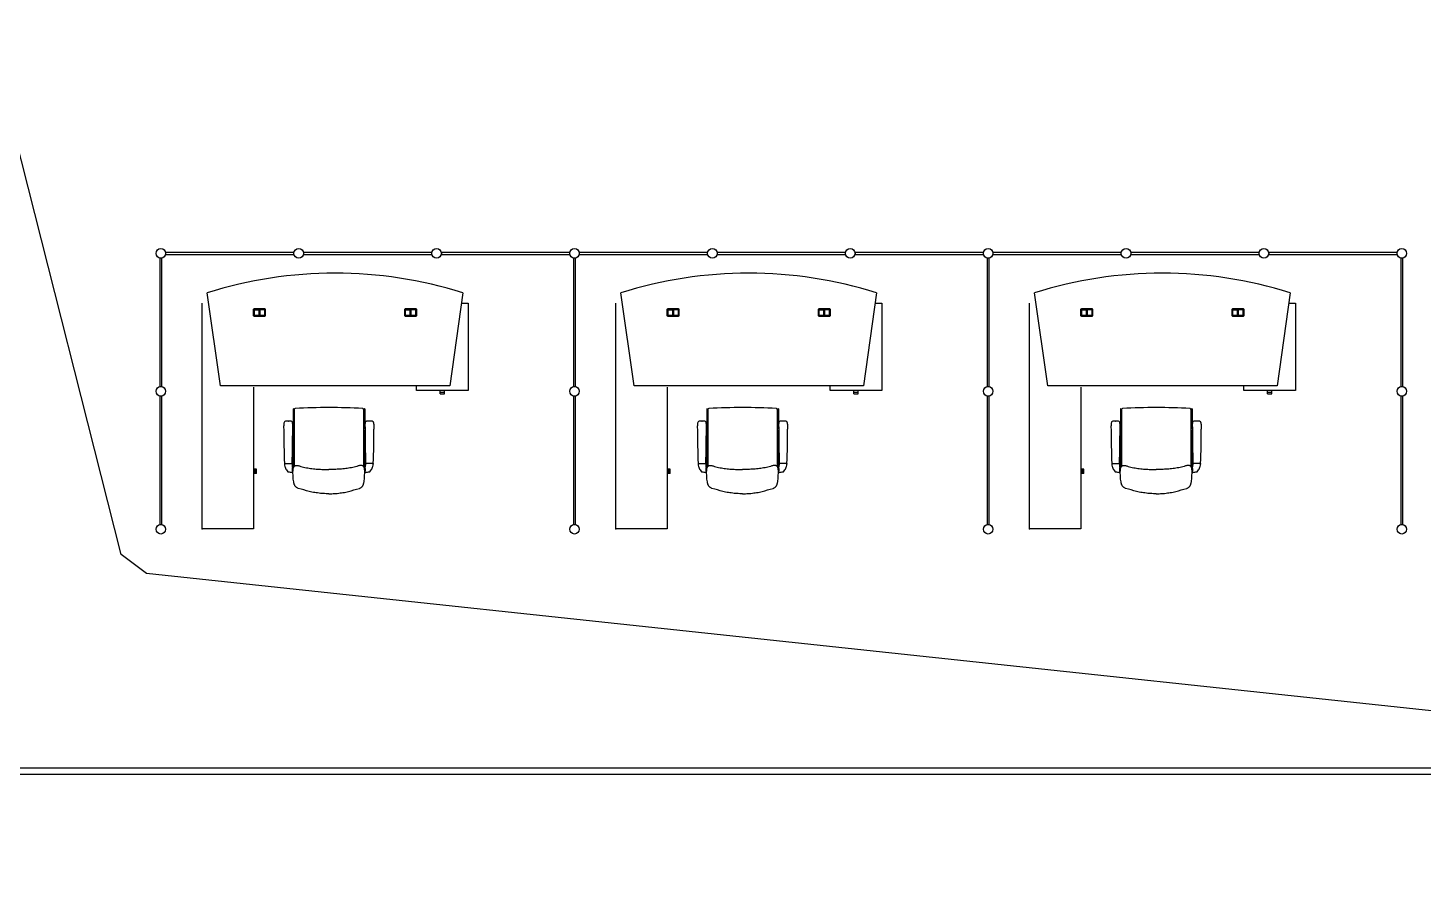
# Model space of a CAD drawing. Header units: millimetres. Extents: x 391350 to 515311, y -283575 to -199845.
# Drawn here: x 433080 to 444210, y -272314 to -265550 of the extents above; entities that cross this region are included whole.
import ezdxf

# ---------------------------------------------------------------- set-up
doc = ezdxf.new("R2010")
doc.units = ezdxf.units.MM
doc.layers.add('Evac_Path_Fail', color=1, linetype='Continuous')

msp = doc.modelspace()

# ---------------------------------------------------------------- linework, layer by layer
at = {"color": 0}
for p, q in [((435202, -267340), (434177, -267340)), ((436302, -267340), (435277, -267340)), ((437402, -267340), (436377, -267340)), ((438502, -267340), (437477, -267340)), ((439602, -267340), (438577, -267340)), ((440702, -267340), (439677, -267340)), ((441802, -267340), (440777, -267340)), ((442902, -267340), (441877, -267340)), ((444002, -267340), (442977, -267340)), ((434131, -267386), (434131, -268411)), ((434148, -268411), (434148, -267386)), ((434177, -267357), (435202, -267357)), ((435277, -267357), (436302, -267357)), ((436377, -267357), (437402, -267357)), ((437431, -267386), (437431, -268411)), ((437448, -268411), (437448, -267386)), ((437477, -267357), (438502, -267357)), ((438577, -267357), (439602, -267357)), ((439677, -267357), (440702, -267357)), ((440731, -267386), (440731, -268411)), ((440748, -268411), (440748, -267386)), ((440777, -267357), (441802, -267357)), ((441877, -267357), (442902, -267357)), ((442977, -267357), (444002, -267357)), ((444031, -267386), (444031, -268411)), ((444048, -268411), (444048, -267386)), ((434615, -268405), (434510, -267662)), ((436549, -267662), (436445, -268405)), ((437915, -268405), (437810, -267662)), ((439849, -267662), (439745, -268405)), ((441215, -268405), (441110, -267662)), ((443149, -267662), (443045, -268405)), ((434469, -269545), (434469, -267745)), ((436537, -267745), (436591, -267745)), ((436591, -267745), (436591, -268442)), ((437769, -269545), (437769, -267745)), ((439837, -267745), (439891, -267745)), ((439891, -267745), (439891, -268442)), ((441069, -269545), (441069, -267745)), ((443137, -267745), (443191, -267745)), ((443191, -267745), (443191, -268442)), ((434878, -267797), (434878, -267843)), ((434970, -267791), (434884, -267791)), ((434884, -267799), (434884, -267841)), ((434884, -267841), (434884, -267799)), ((434884, -267849), (434970, -267849)), ((434886, -267797), (434968, -267797)), ((434886, -267798), (434926, -267798)), ((434968, -267843), (434886, -267843)), ((434886, -267843), (434926, -267843)), ((434924, -267843), (434924, -267798)), ((434926, -267843), (434926, -267798)), ((434927, -267798), (434927, -267843)), ((434968, -267798), (434927, -267798)), ((434927, -267843), (434968, -267843)), ((434929, -267798), (434929, -267843)), ((434969, -267841), (434969, -267799)), ((434970, -267799), (434970, -267841)), ((434976, -267843), (434976, -267797)), ((436084, -267797), (436084, -267843)), ((436176, -267791), (436090, -267791)), ((436090, -267799), (436090, -267841)), ((436090, -267841), (436090, -267799)), ((436090, -267849), (436176, -267849)), ((436092, -267797), (436174, -267797)), ((436092, -267798), (436132, -267798)), ((436092, -267843), (436132, -267843)), ((436174, -267843), (436092, -267843)), ((436130, -267843), (436130, -267798)), ((436132, -267843), (436132, -267798)), ((436133, -267798), (436133, -267843)), ((436174, -267798), (436133, -267798)), ((436133, -267843), (436174, -267843)), ((436135, -267798), (436135, -267843)), ((436175, -267841), (436175, -267799)), ((436176, -267799), (436176, -267841)), ((436182, -267843), (436182, -267797)), ((438178, -267797), (438178, -267843)), ((438270, -267791), (438184, -267791)), ((438184, -267799), (438184, -267841)), ((438184, -267841), (438184, -267799)), ((438184, -267849), (438270, -267849)), ((438186, -267797), (438268, -267797)), ((438186, -267798), (438226, -267798)), ((438268, -267843), (438186, -267843)), ((438186, -267843), (438226, -267843)), ((438224, -267843), (438224, -267798)), ((438226, -267843), (438226, -267798)), ((438227, -267798), (438227, -267843)), ((438268, -267798), (438227, -267798)), ((438227, -267843), (438268, -267843)), ((438229, -267798), (438229, -267843)), ((438269, -267841), (438269, -267799)), ((438270, -267799), (438270, -267841)), ((438276, -267843), (438276, -267797)), ((439384, -267797), (439384, -267843)), ((439476, -267791), (439390, -267791)), ((439390, -267799), (439390, -267841)), ((439390, -267841), (439390, -267799)), ((439390, -267849), (439476, -267849)), ((439392, -267797), (439474, -267797)), ((439392, -267798), (439432, -267798)), ((439392, -267843), (439432, -267843)), ((439474, -267843), (439392, -267843)), ((439430, -267843), (439430, -267798)), ((439432, -267843), (439432, -267798)), ((439433, -267798), (439433, -267843)), ((439474, -267798), (439433, -267798)), ((439433, -267843), (439474, -267843)), ((439435, -267798), (439435, -267843)), ((439475, -267841), (439475, -267799)), ((439476, -267799), (439476, -267841)), ((439482, -267843), (439482, -267797)), ((441478, -267797), (441478, -267843)), ((441570, -267791), (441484, -267791)), ((441484, -267799), (441484, -267841)), ((441484, -267841), (441484, -267799)), ((441484, -267849), (441570, -267849)), ((441486, -267797), (441568, -267797)), ((441486, -267798), (441526, -267798)), ((441568, -267843), (441486, -267843)), ((441486, -267843), (441526, -267843)), ((441524, -267843), (441524, -267798)), ((441526, -267843), (441526, -267798)), ((441527, -267798), (441527, -267843)), ((441568, -267798), (441527, -267798)), ((441527, -267843), (441568, -267843)), ((441529, -267798), (441529, -267843)), ((441569, -267841), (441569, -267799)), ((441570, -267799), (441570, -267841)), ((441576, -267843), (441576, -267797)), ((442684, -267797), (442684, -267843)), ((442776, -267791), (442690, -267791)), ((442690, -267799), (442690, -267841)), ((442690, -267841), (442690, -267799)), ((442690, -267849), (442776, -267849)), ((442692, -267797), (442774, -267797)), ((442692, -267798), (442732, -267798)), ((442692, -267843), (442732, -267843)), ((442774, -267843), (442692, -267843)), ((442730, -267843), (442730, -267798)), ((442732, -267843), (442732, -267798)), ((442733, -267798), (442733, -267843)), ((442774, -267798), (442733, -267798)), ((442733, -267843), (442774, -267843)), ((442735, -267798), (442735, -267843)), ((442775, -267841), (442775, -267799)), ((442776, -267799), (442776, -267841)), ((442782, -267843), (442782, -267797)), ((436445, -268405), (434615, -268405)), ((434879, -268416), (434879, -269545)), ((436180, -268442), (436180, -268405)), ((436591, -268442), (436180, -268442)), ((436368, -268455), (436368, -268442)), ((436368, -268455), (436402, -268455)), ((436368, -268467), (436368, -268455)), ((436402, -268455), (436402, -268442)), ((436402, -268467), (436402, -268455)), ((439745, -268405), (437915, -268405)), ((438179, -268416), (438179, -269545)), ((439480, -268442), (439480, -268405)), ((439891, -268442), (439480, -268442)), ((439668, -268455), (439668, -268442)), ((439668, -268455), (439702, -268455)), ((439668, -268467), (439668, -268455)), ((439702, -268455), (439702, -268442)), ((439702, -268467), (439702, -268455)), ((443045, -268405), (441215, -268405)), ((441479, -268416), (441479, -269545)), ((442780, -268442), (442780, -268405)), ((443191, -268442), (442780, -268442)), ((442968, -268455), (442968, -268442)), ((442968, -268455), (443002, -268455)), ((442968, -268467), (442968, -268455)), ((443002, -268455), (443002, -268442)), ((443002, -268467), (443002, -268455)), ((434131, -268486), (434131, -269511)), ((434148, -269511), (434148, -268486)), ((436368, -268467), (436402, -268467)), ((437431, -268486), (437431, -269511)), ((437448, -269511), (437448, -268486)), ((439668, -268467), (439702, -268467)), ((440731, -268486), (440731, -269511)), ((440748, -269511), (440748, -268486)), ((442968, -268467), (443002, -268467)), ((444031, -268486), (444031, -269511)), ((444048, -269511), (444048, -268486)), ((435195, -268589), (435195, -268724)), ((435197, -268587), (435205, -268591)), ((435205, -268592), (435205, -269046)), ((435764, -268587), (435756, -268591)), ((435757, -268592), (435757, -269046)), ((435767, -268589), (435767, -268724)), ((438495, -268589), (438495, -268724)), ((438497, -268587), (438505, -268591)), ((438505, -268592), (438505, -269046)), ((439064, -268587), (439056, -268591)), ((439057, -268592), (439057, -269046)), ((439067, -268589), (439067, -268724)), ((441795, -268589), (441795, -268724)), ((441797, -268587), (441805, -268591)), ((441805, -268592), (441805, -269046)), ((442364, -268587), (442356, -268591)), ((442357, -268592), (442357, -269046)), ((442367, -268589), (442367, -268724)), ((435157, -268685, 0), (435156, -268685, 0)), ((435157, -268685, 0), (435158, -268685, 0)), ((435192, -268731), (435192, -268757)), ((435193, -268727), (435193, -268727)), ((435193, -268760), (435193, -268760)), ((435195, -268764), (435195, -269054)), ((435767, -268764), (435767, -269054)), ((435768, -268727), (435768, -268727)), ((435768, -268760), (435768, -268760)), ((435770, -268731), (435770, -268757)), ((435804, -268685, 0), (435803, -268685, 0)), ((435804, -268685, 0), (435805, -268685, 0)), ((438457, -268685, 0), (438456, -268685, 0)), ((438457, -268685, 0), (438458, -268685, 0)), ((438492, -268731), (438492, -268757)), ((438493, -268727), (438493, -268727)), ((438493, -268760), (438493, -268760)), ((438495, -268764), (438495, -269054)), ((439067, -268764), (439067, -269054)), ((439068, -268727), (439068, -268727)), ((439068, -268760), (439068, -268760)), ((439070, -268731), (439070, -268757)), ((439104, -268685, 0), (439103, -268685, 0)), ((439104, -268685, 0), (439105, -268685, 0)), ((441757, -268685, 0), (441756, -268685, 0)), ((441757, -268685, 0), (441758, -268685, 0)), ((441792, -268731), (441792, -268757)), ((441793, -268727), (441793, -268727)), ((441793, -268760), (441793, -268760)), ((441795, -268764), (441795, -269054)), ((442367, -268764), (442367, -269054)), ((442368, -268727), (442368, -268727)), ((442368, -268760), (442368, -268760)), ((442370, -268731), (442370, -268757)), ((442404, -268685, 0), (442403, -268685, 0)), ((442404, -268685, 0), (442405, -268685, 0)), ((434892, -269069), (434879, -269069)), ((434892, -269103), (434879, -269103)), ((434892, -269103), (434892, -269069)), ((434904, -269069), (434892, -269069)), ((434904, -269103), (434892, -269103)), ((434904, -269103), (434904, -269069)), ((435126, -269025, 0), (435187, -269025, 0)), ((435127, -269025, 0), (435127, -269028, 0)), ((435187, -269025, 0), (435187, -269038, 0)), ((435191, -269093, 0), (435191, -269055, 0)), ((435191, -269060, 0), (435194, -269065, 0)), ((435191, -269065, 0), (435191, -269085, 0)), ((435191, -269069, 0), (435191, -269067, 0)), ((435191, -269081, 0), (435191, -269069, 0)), ((435191, -269081, 0), (435191, -269082, 0)), ((435191, -269090, 0), (435194, -269085, 0)), ((435194, -269065, 0), (435194, -269068, 0)), ((435194, -269068, 0), (435194, -269082, 0)), ((435194, -269082, 0), (435194, -269085, 0)), ((435770, -269060, 0), (435767, -269065, 0)), ((435767, -269065, 0), (435767, -269068, 0)), ((435767, -269068, 0), (435767, -269082, 0)), ((435767, -269082, 0), (435767, -269085, 0)), ((435770, -269090, 0), (435767, -269085, 0)), ((435770, -269093, 0), (435770, -269055, 0)), ((435770, -269065, 0), (435770, -269085, 0)), ((435770, -269069, 0), (435770, -269067, 0)), ((435770, -269081, 0), (435770, -269069, 0)), ((435770, -269081, 0), (435770, -269082, 0)), ((435835, -269025, 0), (435774, -269025, 0)), ((435774, -269025, 0), (435774, -269038, 0)), ((435834, -269025, 0), (435834, -269028, 0)), ((438192, -269069), (438179, -269069)), ((438192, -269103), (438179, -269103)), ((438192, -269103), (438192, -269069)), ((438204, -269069), (438192, -269069)), ((438204, -269103), (438192, -269103)), ((438204, -269103), (438204, -269069)), ((438426, -269025, 0), (438487, -269025, 0)), ((438427, -269025, 0), (438427, -269028, 0)), ((438487, -269025, 0), (438487, -269038, 0)), ((438491, -269093, 0), (438491, -269055, 0)), ((438491, -269060, 0), (438494, -269065, 0)), ((438491, -269065, 0), (438491, -269085, 0)), ((438491, -269069, 0), (438491, -269067, 0)), ((438491, -269081, 0), (438491, -269069, 0)), ((438491, -269081, 0), (438491, -269082, 0)), ((438491, -269090, 0), (438494, -269085, 0)), ((438494, -269065, 0), (438494, -269068, 0)), ((438494, -269068, 0), (438494, -269082, 0)), ((438494, -269082, 0), (438494, -269085, 0)), ((439070, -269060, 0), (439067, -269065, 0)), ((439067, -269065, 0), (439067, -269068, 0)), ((439067, -269068, 0), (439067, -269082, 0)), ((439067, -269082, 0), (439067, -269085, 0)), ((439070, -269090, 0), (439067, -269085, 0)), ((439070, -269093, 0), (439070, -269055, 0)), ((439070, -269065, 0), (439070, -269085, 0)), ((439070, -269069, 0), (439070, -269067, 0)), ((439070, -269081, 0), (439070, -269069, 0)), ((439070, -269081, 0), (439070, -269082, 0)), ((439135, -269025, 0), (439074, -269025, 0)), ((439074, -269025, 0), (439074, -269038, 0)), ((439134, -269025, 0), (439134, -269028, 0)), ((441492, -269069), (441479, -269069)), ((441492, -269103), (441479, -269103)), ((441492, -269103), (441492, -269069)), ((441504, -269069), (441492, -269069)), ((441504, -269103), (441492, -269103)), ((441504, -269103), (441504, -269069)), ((441726, -269025, 0), (441787, -269025, 0)), ((441727, -269025, 0), (441727, -269028, 0)), ((441787, -269025, 0), (441787, -269038, 0)), ((441791, -269093, 0), (441791, -269055, 0)), ((441791, -269060, 0), (441794, -269065, 0)), ((441791, -269065, 0), (441791, -269085, 0)), ((441791, -269069, 0), (441791, -269067, 0)), ((441791, -269081, 0), (441791, -269069, 0)), ((441791, -269081, 0), (441791, -269082, 0)), ((441791, -269090, 0), (441794, -269085, 0)), ((441794, -269065, 0), (441794, -269068, 0)), ((441794, -269068, 0), (441794, -269082, 0)), ((441794, -269082, 0), (441794, -269085, 0)), ((442370, -269060, 0), (442367, -269065, 0)), ((442367, -269065, 0), (442367, -269068, 0)), ((442367, -269068, 0), (442367, -269082, 0)), ((442367, -269082, 0), (442367, -269085, 0)), ((442370, -269090, 0), (442367, -269085, 0)), ((442370, -269093, 0), (442370, -269055, 0)), ((442370, -269065, 0), (442370, -269085, 0)), ((442370, -269069, 0), (442370, -269067, 0)), ((442370, -269081, 0), (442370, -269069, 0)), ((442370, -269081, 0), (442370, -269082, 0)), ((442435, -269025, 0), (442374, -269025, 0)), ((442374, -269025, 0), (442374, -269038, 0)), ((442434, -269025, 0), (442434, -269028, 0)), ((435480, -269265), (435481, -269265)), ((435481, -269265), (435480, -269265)), ((438780, -269265), (438781, -269265)), ((438781, -269265), (438780, -269265)), ((442080, -269265), (442081, -269265)), ((442081, -269265), (442080, -269265)), ((434879, -269545), (434469, -269545)), ((438179, -269545), (437769, -269545)), ((441479, -269545), (441069, -269545)), ((432645, -271451), (445120, -271451)), ((432645, -271501), (445120, -271501))]:
    msp.add_line(p, q, dxfattribs=at)
at = {"color": 0, "extrusion": (0, 0, -1), "flags": 128}
for points in [[(-435481, -269265), (-435469, -269265), (-435458, -269265), (-435447, -269264), (-435435, -269264), (-435424, -269263), (-435413, -269262), (-435402, -269261), (-435390, -269259), (-435379, -269258), (-435368, -269256), (-435357, -269254), (-435346, -269252), (-435335, -269249), (-435324, -269247), (-435313, -269244), (-435302, -269241), (-435281, -269235), (-435259, -269228), (-435237, -269222), (-435234, -269221), (-435232, -269220), (-435229, -269219), (-435227, -269218), (-435224, -269216), (-435222, -269215), (-435220, -269213), (-435218, -269211), (-435216, -269209), (-435214, -269207), (-435212, -269205), (-435210, -269202), (-435209, -269200), (-435208, -269197), (-435206, -269195), (-435205, -269192), (-435204, -269190), (-435203, -269187), (-435203, -269184), (-435202, -269181), (-435201, -269176), (-435200, -269170), (-435198, -269159), (-435197, -269148), (-435196, -269137), (-435195, -269125), (-435195, -269114), (-435194, -269103), (-435194, -269092), (-435194, -269086), (-435194, -269080), (-435195, -269074), (-435195, -269069), (-435196, -269066), (-435196, -269063), (-435197, -269060), (-435198, -269058), (-435199, -269055), (-435200, -269052), (-435201, -269050), (-435203, -269048), (-435205, -269046), (-435206, -269045), (-435207, -269044), (-435209, -269043), (-435210, -269043), (-435212, -269042), (-435215, -269041), (-435218, -269040), (-435221, -269040), (-435224, -269040), (-435227, -269040), (-435230, -269040), (-435232, -269040), (-435235, -269041), (-435241, -269042), (-435246, -269043), (-435257, -269047), (-435268, -269050), (-435279, -269052), (-435290, -269055), (-435301, -269057), (-435312, -269059), (-435323, -269061), (-435334, -269063), (-435345, -269064), (-435357, -269065), (-435368, -269067), (-435379, -269068), (-435390, -269069), (-435402, -269069), (-435413, -269070), (-435424, -269071), (-435435, -269071), (-435458, -269071), (-435481, -269072)], [(-438781, -269265), (-438769, -269265), (-438758, -269265), (-438747, -269264), (-438735, -269264), (-438724, -269263), (-438713, -269262), (-438702, -269261), (-438690, -269259), (-438679, -269258), (-438668, -269256), (-438657, -269254), (-438646, -269252), (-438635, -269249), (-438624, -269247), (-438613, -269244), (-438602, -269241), (-438581, -269235), (-438559, -269228), (-438537, -269222), (-438534, -269221), (-438532, -269220), (-438529, -269219), (-438527, -269218), (-438524, -269216), (-438522, -269215), (-438520, -269213), (-438518, -269211), (-438516, -269209), (-438514, -269207), (-438512, -269205), (-438510, -269202), (-438509, -269200), (-438508, -269197), (-438506, -269195), (-438505, -269192), (-438504, -269190), (-438503, -269187), (-438503, -269184), (-438502, -269181), (-438501, -269176), (-438500, -269170), (-438498, -269159), (-438497, -269148), (-438496, -269137), (-438495, -269125), (-438495, -269114), (-438494, -269103), (-438494, -269092), (-438494, -269086), (-438494, -269080), (-438495, -269074), (-438495, -269069), (-438496, -269066), (-438496, -269063), (-438497, -269060), (-438498, -269058), (-438499, -269055), (-438500, -269052), (-438501, -269050), (-438503, -269048), (-438505, -269046), (-438506, -269045), (-438507, -269044), (-438509, -269043), (-438510, -269043), (-438512, -269042), (-438515, -269041), (-438518, -269040), (-438521, -269040), (-438524, -269040), (-438527, -269040), (-438530, -269040), (-438532, -269040), (-438535, -269041), (-438541, -269042), (-438546, -269043), (-438557, -269047), (-438568, -269050), (-438579, -269052), (-438590, -269055), (-438601, -269057), (-438612, -269059), (-438623, -269061), (-438634, -269063), (-438645, -269064), (-438657, -269065), (-438668, -269067), (-438679, -269068), (-438690, -269069), (-438702, -269069), (-438713, -269070), (-438724, -269071), (-438735, -269071), (-438758, -269071), (-438781, -269072)], [(-442081, -269265), (-442069, -269265), (-442058, -269265), (-442047, -269264), (-442035, -269264), (-442024, -269263), (-442013, -269262), (-442002, -269261), (-441990, -269259), (-441979, -269258), (-441968, -269256), (-441957, -269254), (-441946, -269252), (-441935, -269249), (-441924, -269247), (-441913, -269244), (-441902, -269241), (-441881, -269235), (-441859, -269228), (-441837, -269222), (-441834, -269221), (-441832, -269220), (-441829, -269219), (-441827, -269218), (-441824, -269216), (-441822, -269215), (-441820, -269213), (-441818, -269211), (-441816, -269209), (-441814, -269207), (-441812, -269205), (-441810, -269202), (-441809, -269200), (-441808, -269197), (-441806, -269195), (-441805, -269192), (-441804, -269190), (-441803, -269187), (-441803, -269184), (-441802, -269181), (-441801, -269176), (-441800, -269170), (-441798, -269159), (-441797, -269148), (-441796, -269137), (-441795, -269125), (-441795, -269114), (-441794, -269103), (-441794, -269092), (-441794, -269086), (-441794, -269080), (-441795, -269074), (-441795, -269069), (-441796, -269066), (-441796, -269063), (-441797, -269060), (-441798, -269058), (-441799, -269055), (-441800, -269052), (-441801, -269050), (-441803, -269048), (-441805, -269046), (-441806, -269045), (-441807, -269044), (-441809, -269043), (-441810, -269043), (-441812, -269042), (-441815, -269041), (-441818, -269040), (-441821, -269040), (-441824, -269040), (-441827, -269040), (-441830, -269040), (-441832, -269040), (-441835, -269041), (-441841, -269042), (-441846, -269043), (-441857, -269047), (-441868, -269050), (-441879, -269052), (-441890, -269055), (-441901, -269057), (-441912, -269059), (-441923, -269061), (-441934, -269063), (-441945, -269064), (-441957, -269065), (-441968, -269067), (-441979, -269068), (-441990, -269069), (-442002, -269069), (-442013, -269070), (-442024, -269071), (-442035, -269071), (-442058, -269071), (-442081, -269072)]]:
    msp.add_lwpolyline(points, dxfattribs=at)
at = {"color": 0, "flags": 128}
for points in [[(435481, -269265), (435492, -269265), (435503, -269265), (435514, -269264), (435526, -269264), (435537, -269263), (435548, -269262), (435559, -269261), (435571, -269259), (435582, -269258), (435593, -269256), (435604, -269254), (435615, -269252), (435626, -269249), (435637, -269247), (435648, -269244), (435659, -269241), (435680, -269235), (435702, -269228), (435724, -269222), (435727, -269221), (435729, -269220), (435732, -269219), (435734, -269218), (435737, -269216), (435739, -269215), (435741, -269213), (435743, -269211), (435745, -269209), (435747, -269207), (435749, -269205), (435751, -269202), (435752, -269200), (435753, -269197), (435755, -269195), (435756, -269192), (435757, -269190), (435758, -269187), (435758, -269184), (435759, -269181), (435760, -269176), (435761, -269170), (435763, -269159), (435764, -269148), (435765, -269137), (435766, -269125), (435766, -269114), (435767, -269103), (435767, -269092), (435767, -269086), (435767, -269080), (435766, -269074), (435766, -269069), (435766, -269066), (435765, -269063), (435764, -269060), (435763, -269058), (435762, -269055), (435761, -269052), (435760, -269050), (435758, -269048), (435756, -269046), (435755, -269045), (435754, -269044), (435752, -269043), (435751, -269043), (435749, -269042), (435746, -269041), (435743, -269040), (435740, -269040), (435737, -269040), (435734, -269040), (435731, -269040), (435729, -269040), (435726, -269041), (435720, -269042), (435715, -269043), (435704, -269047), (435693, -269050), (435682, -269052), (435671, -269055), (435660, -269057), (435649, -269059), (435638, -269061), (435627, -269063), (435616, -269064), (435604, -269065), (435593, -269067), (435582, -269068), (435571, -269069), (435559, -269069), (435548, -269070), (435537, -269071), (435526, -269071), (435503, -269071), (435481, -269072)], [(438781, -269265), (438792, -269265), (438803, -269265), (438814, -269264), (438826, -269264), (438837, -269263), (438848, -269262), (438859, -269261), (438871, -269259), (438882, -269258), (438893, -269256), (438904, -269254), (438915, -269252), (438926, -269249), (438937, -269247), (438948, -269244), (438959, -269241), (438980, -269235), (439002, -269228), (439024, -269222), (439027, -269221), (439029, -269220), (439032, -269219), (439034, -269218), (439037, -269216), (439039, -269215), (439041, -269213), (439043, -269211), (439045, -269209), (439047, -269207), (439049, -269205), (439051, -269202), (439052, -269200), (439053, -269197), (439055, -269195), (439056, -269192), (439057, -269190), (439058, -269187), (439058, -269184), (439059, -269181), (439060, -269176), (439061, -269170), (439063, -269159), (439064, -269148), (439065, -269137), (439066, -269125), (439066, -269114), (439067, -269103), (439067, -269092), (439067, -269086), (439067, -269080), (439066, -269074), (439066, -269069), (439066, -269066), (439065, -269063), (439064, -269060), (439063, -269058), (439062, -269055), (439061, -269052), (439060, -269050), (439058, -269048), (439056, -269046), (439055, -269045), (439054, -269044), (439052, -269043), (439051, -269043), (439049, -269042), (439046, -269041), (439043, -269040), (439040, -269040), (439037, -269040), (439034, -269040), (439031, -269040), (439029, -269040), (439026, -269041), (439020, -269042), (439015, -269043), (439004, -269047), (438993, -269050), (438982, -269052), (438971, -269055), (438960, -269057), (438949, -269059), (438938, -269061), (438927, -269063), (438916, -269064), (438904, -269065), (438893, -269067), (438882, -269068), (438871, -269069), (438859, -269069), (438848, -269070), (438837, -269071), (438826, -269071), (438803, -269071), (438781, -269072)], [(442081, -269265), (442092, -269265), (442103, -269265), (442114, -269264), (442126, -269264), (442137, -269263), (442148, -269262), (442159, -269261), (442171, -269259), (442182, -269258), (442193, -269256), (442204, -269254), (442215, -269252), (442226, -269249), (442237, -269247), (442248, -269244), (442259, -269241), (442280, -269235), (442302, -269228), (442324, -269222), (442327, -269221), (442329, -269220), (442332, -269219), (442334, -269218), (442337, -269216), (442339, -269215), (442341, -269213), (442343, -269211), (442345, -269209), (442347, -269207), (442349, -269205), (442351, -269202), (442352, -269200), (442353, -269197), (442355, -269195), (442356, -269192), (442357, -269190), (442358, -269187), (442358, -269184), (442359, -269181), (442360, -269176), (442361, -269170), (442363, -269159), (442364, -269148), (442365, -269137), (442366, -269125), (442366, -269114), (442367, -269103), (442367, -269092), (442367, -269086), (442367, -269080), (442366, -269074), (442366, -269069), (442366, -269066), (442365, -269063), (442364, -269060), (442363, -269058), (442362, -269055), (442361, -269052), (442360, -269050), (442358, -269048), (442356, -269046), (442355, -269045), (442354, -269044), (442352, -269043), (442351, -269043), (442349, -269042), (442346, -269041), (442343, -269040), (442340, -269040), (442337, -269040), (442334, -269040), (442331, -269040), (442329, -269040), (442326, -269041), (442320, -269042), (442315, -269043), (442304, -269047), (442293, -269050), (442282, -269052), (442271, -269055), (442260, -269057), (442249, -269059), (442238, -269061), (442227, -269063), (442216, -269064), (442204, -269065), (442193, -269067), (442182, -269068), (442171, -269069), (442159, -269069), (442148, -269070), (442137, -269071), (442126, -269071), (442103, -269071), (442081, -269072)]]:
    msp.add_lwpolyline(points, dxfattribs=at)
at = {"color": 0}
for centre in [(434140, -267348), (435240, -267348), (436340, -267348), (437440, -267348), (438540, -267348), (439640, -267348), (440740, -267348), (441840, -267348), (442940, -267348), (444040, -267348), (434140, -268448), (437440, -268448), (440740, -268448), (444040, -268448), (434140, -269548), (437440, -269548), (440740, -269548), (444040, -269548)]:
    msp.add_circle(centre, 38, dxfattribs=at)
for centre, radius, start, end in [((435530, -270896), 3390, 72.5003, 107.4997), ((438830, -270896), 3390, 72.5003, 107.4997), ((442130, -270896), 3390, 72.5003, 107.4997), ((434884, -267797), 6, 90, 180), ((434884, -267843), 6, 180, 270), ((434886, -267799), 2, 90, 180), ((434886, -267799), 1.5, 90, 180), ((434886, -267841), 2, 180, 270), ((434886, -267841), 1.5, 180, 270), ((434968, -267799), 2, 0, 90), ((434968, -267799), 1.5, 0, 90), ((434968, -267841), 2, 270, 0), ((434968, -267841), 1.5, 270, 0), ((434970, -267797), 6, 0, 90), ((434970, -267843), 6, 270, 0), ((436090, -267797), 6, 90, 180), ((436090, -267843), 6, 180, 270), ((436092, -267799), 2, 90, 180), ((436092, -267799), 1.5, 90, 180), ((436092, -267841), 2, 180, 270), ((436092, -267841), 1.5, 180, 270), ((436174, -267799), 2, 0, 90), ((436174, -267799), 1.5, 0, 90), ((436174, -267841), 1.5, 270, 0), ((436174, -267841), 2, 270, 0), ((436176, -267797), 6, 0, 90), ((436176, -267843), 6, 270, 0), ((438184, -267797), 6, 90, 180), ((438184, -267843), 6, 180, 270), ((438186, -267799), 2, 90, 180), ((438186, -267799), 1.5, 90, 180), ((438186, -267841), 2, 180, 270), ((438186, -267841), 1.5, 180, 270), ((438268, -267799), 2, 0, 90), ((438268, -267799), 1.5, 0, 90), ((438268, -267841), 2, 270, 0), ((438268, -267841), 1.5, 270, 0), ((438270, -267797), 6, 0, 90), ((438270, -267843), 6, 270, 0), ((439390, -267797), 6, 90, 180), ((439390, -267843), 6, 180, 270), ((439392, -267799), 2, 90, 180), ((439392, -267799), 1.5, 90, 180), ((439392, -267841), 2, 180, 270), ((439392, -267841), 1.5, 180, 270), ((439474, -267799), 2, 0, 90), ((439474, -267799), 1.5, 0, 90), ((439474, -267841), 1.5, 270, 0), ((439474, -267841), 2, 270, 0), ((439476, -267797), 6, 0, 90), ((439476, -267843), 6, 270, 0), ((441484, -267797), 6, 90, 180), ((441484, -267843), 6, 180, 270), ((441486, -267799), 2, 90, 180), ((441486, -267799), 1.5, 90, 180), ((441486, -267841), 2, 180, 270), ((441486, -267841), 1.5, 180, 270), ((441568, -267799), 2, 0, 90), ((441568, -267799), 1.5, 0, 90), ((441568, -267841), 2, 270, 0), ((441568, -267841), 1.5, 270, 0), ((441570, -267797), 6, 0, 90), ((441570, -267843), 6, 270, 0), ((442690, -267797), 6, 90, 180), ((442690, -267843), 6, 180, 270), ((442692, -267799), 2, 90, 180), ((442692, -267799), 1.5, 90, 180), ((442692, -267841), 2, 180, 270), ((442692, -267841), 1.5, 180, 270), ((442774, -267799), 2, 0, 90), ((442774, -267799), 1.5, 0, 90), ((442774, -267841), 1.5, 270, 0), ((442774, -267841), 2, 270, 0), ((442776, -267797), 6, 0, 90), ((442776, -267843), 6, 270, 0), ((435197, -268589), 2, 64.1492, 180), ((435212, -268592), 7, 93.0846, 180), ((435481, -273584), 5006, 90, 93.0846), ((435481, -273584), 5006, 86.9154, 90), ((435750, -268592), 7, 0, 86.9154), ((435765, -268589), 2, 0, 115.8508), ((438497, -268589), 2, 64.1492, 180), ((438512, -268592), 7, 93.0846, 180), ((438781, -273584), 5006, 90, 93.0846), ((438781, -273584), 5006, 86.9154, 90), ((439050, -268592), 7, 0, 86.9154), ((439065, -268589), 2, 0, 115.8508), ((441797, -268589), 2, 64.1492, 180), ((441812, -268592), 7, 93.0846, 180), ((442081, -273584), 5006, 90, 93.0846), ((442081, -273584), 5006, 86.9154, 90), ((442350, -268592), 7, 0, 86.9154), ((442365, -268589), 2, 0, 115.8508), ((435158, -268709, 0), 37.4, 159.7407, 179.7876), ((436382, -268735, 0), 1262, 178.8285, 180.7164), ((442021, -268763, 0), 6900, 179.8927, 182.1625), ((435136, -268701, 0), 13.7, 121.5291, 160.5701), ((435141, -268708, 0), 22.5, 97.9869, 121.2718), ((435148, -268745, 0), 59.9, 92.607, 100.5296), ((435158, -268922, 0), 237, 90.5676, 92.9749), ((435155, -268922, 0), 237, 87.0251, 89.4324), ((435165, -268745, 0), 59.9, 79.4704, 87.393), ((435173, -268708, 0), 22.5, 58.7282, 82.0131), ((435177, -268701, 0), 13.7, 19.4299, 58.4709), ((428292, -268763, 0), 6900, 357.8375, 0.1073), ((435155, -268709, 0), 37.4, 0.2124, 20.2593), ((433931, -268735, 0), 1262, 359.2836, 1.1715), ((435197, -268731), 5, 135, 180), ((435197, -268757), 5, 180, 225), ((435190, -268724), 5, 315, 0), ((435190, -268764), 5, 0, 45), ((435772, -268724), 5, 180, 225), ((435772, -268764), 5, 135, 180), ((435765, -268731), 5, 0, 45), ((435765, -268757), 5, 315, 0), ((435806, -268709, 0), 37.4, 159.7407, 179.7876), ((437030, -268735, 0), 1262, 178.8285, 180.7164), ((442669, -268763, 0), 6900, 179.8927, 182.1625), ((435784, -268701, 0), 13.7, 121.5291, 160.5701), ((435788, -268708, 0), 22.5, 97.9869, 121.2718), ((435796, -268745, 0), 59.9, 92.607, 100.5296), ((435806, -268922, 0), 237, 90.5676, 92.9749), ((435803, -268922, 0), 237, 87.0251, 89.4324), ((435813, -268745, 0), 59.9, 79.4704, 87.393), ((435820, -268708, 0), 22.5, 58.7282, 82.0131), ((435825, -268701, 0), 13.7, 19.4299, 58.4709), ((428940, -268763, 0), 6900, 357.8375, 0.1073), ((435803, -268709, 0), 37.4, 0.2124, 20.2593), ((434579, -268735, 0), 1262, 359.2836, 1.1715), ((438458, -268709, 0), 37.4, 159.7407, 179.7876), ((439682, -268735, 0), 1262, 178.8285, 180.7164), ((445321, -268763, 0), 6900, 179.8927, 182.1625), ((438436, -268701, 0), 13.7, 121.5291, 160.5701), ((438441, -268708, 0), 22.5, 97.9869, 121.2718), ((438448, -268745, 0), 59.9, 92.607, 100.5296), ((438458, -268922, 0), 237, 90.5676, 92.9749), ((438455, -268922, 0), 237, 87.0251, 89.4324), ((438465, -268745, 0), 59.9, 79.4704, 87.393), ((438473, -268708, 0), 22.5, 58.7282, 82.0131), ((438477, -268701, 0), 13.7, 19.4299, 58.4709), ((431592, -268763, 0), 6900, 357.8375, 0.1073), ((438455, -268709, 0), 37.4, 0.2124, 20.2593), ((437231, -268735, 0), 1262, 359.2836, 1.1715), ((438497, -268731), 5, 135, 180), ((438497, -268757), 5, 180, 225), ((438490, -268724), 5, 315, 0), ((438490, -268764), 5, 0, 45), ((439072, -268724), 5, 180, 225), ((439072, -268764), 5, 135, 180), ((439065, -268731), 5, 0, 45), ((439065, -268757), 5, 315, 0), ((439106, -268709, 0), 37.4, 159.7407, 179.7876), ((440330, -268735, 0), 1262, 178.8285, 180.7164), ((445969, -268763, 0), 6900, 179.8927, 182.1625), ((439084, -268701, 0), 13.7, 121.5291, 160.5701), ((439088, -268708, 0), 22.5, 97.9869, 121.2718), ((439096, -268745, 0), 59.9, 92.607, 100.5296), ((439106, -268922, 0), 237, 90.5676, 92.9749), ((439103, -268922, 0), 237, 87.0251, 89.4324), ((439113, -268745, 0), 59.9, 79.4704, 87.393), ((439120, -268708, 0), 22.5, 58.7282, 82.0131), ((439125, -268701, 0), 13.7, 19.4299, 58.4709), ((432240, -268763, 0), 6900, 357.8375, 0.1073), ((439103, -268709, 0), 37.4, 0.2124, 20.2593), ((437879, -268735, 0), 1262, 359.2836, 1.1715), ((441758, -268709, 0), 37.4, 159.7407, 179.7876), ((442982, -268735, 0), 1262, 178.8285, 180.7164), ((448621, -268763, 0), 6900, 179.8927, 182.1625), ((441736, -268701, 0), 13.7, 121.5291, 160.5701), ((441741, -268708, 0), 22.5, 97.9869, 121.2718), ((441748, -268745, 0), 59.9, 92.607, 100.5296), ((441758, -268922, 0), 237, 90.5676, 92.9749), ((441755, -268922, 0), 237, 87.0251, 89.4324), ((441765, -268745, 0), 59.9, 79.4704, 87.393), ((441773, -268708, 0), 22.5, 58.7282, 82.0131), ((441777, -268701, 0), 13.7, 19.4299, 58.4709), ((434892, -268763, 0), 6900, 357.8375, 0.1073), ((441755, -268709, 0), 37.4, 0.2124, 20.2593), ((440531, -268735, 0), 1262, 359.2836, 1.1715), ((441797, -268731), 5, 135, 180), ((441797, -268757), 5, 180, 225), ((441790, -268724), 5, 315, 0), ((441790, -268764), 5, 0, 45), ((442372, -268724), 5, 180, 225), ((442372, -268764), 5, 135, 180), ((442365, -268731), 5, 0, 45), ((442365, -268757), 5, 315, 0), ((442406, -268709, 0), 37.4, 159.7407, 179.7876), ((443630, -268735, 0), 1262, 178.8285, 180.7164), ((449269, -268763, 0), 6900, 179.8927, 182.1625), ((442384, -268701, 0), 13.7, 121.5291, 160.5701), ((442388, -268708, 0), 22.5, 97.9869, 121.2718), ((442396, -268745, 0), 59.9, 92.607, 100.5296), ((442406, -268922, 0), 237, 90.5676, 92.9749), ((442403, -268922, 0), 237, 87.0251, 89.4324), ((442413, -268745, 0), 59.9, 79.4704, 87.393), ((442420, -268708, 0), 22.5, 58.7282, 82.0131), ((442425, -268701, 0), 13.7, 19.4299, 58.4709), ((435540, -268763, 0), 6900, 357.8375, 0.1073), ((442403, -268709, 0), 37.4, 0.2124, 20.2593), ((441179, -268735, 0), 1262, 359.2836, 1.1715), ((435126, -269024, 0), 0.8, 182.1625, 270), ((435197, -269028, 0), 70, 180, 196.1237), ((435225, -269019, 0), 100, 196.1237, 213.806), ((435267, -268991, 0), 150, 213.806, 221.1159), ((435209, -268795, 0), 300, 259.5623, 266.2553), ((435209, -268795, 0), 300, 259.529, 259.5623), ((435154, -269090, 0), 0.5, 221.1159, 259.5623), ((435267, -268991, 0), 150, 221.1159, 221.1825), ((435187, -269024, 0), 0.8, 270, 357.8375), ((435222, -269038, 0), 35, 180, 207.6604), ((435189, -269093, 0), 1.5, 266.2553, 0), ((435211, -269054), 16, 180, 207.9094), ((435751, -269054), 16, 332.0906, 0), ((435739, -269038, 0), 35, 332.3396, 0), ((435772, -269093, 0), 1.5, 180, 273.7447), ((435752, -268795, 0), 300, 273.7447, 280.4377), ((435774, -269024, 0), 0.8, 182.1625, 270), ((435694, -268991, 0), 150, 318.8841, 326.194), ((435694, -268991, 0), 150, 318.8175, 318.8841), ((435807, -269090, 0), 0.5, 280.4377, 318.8841), ((435752, -268795, 0), 300, 280.4377, 280.471), ((435736, -269019, 0), 100, 326.194, 343.8763), ((435764, -269028, 0), 70, 343.8763, 0), ((435835, -269024, 0), 0.8, 270, 357.8375), ((438426, -269024, 0), 0.8, 182.1625, 270), ((438497, -269028, 0), 70, 180, 196.1237), ((438525, -269019, 0), 100, 196.1237, 213.806), ((438567, -268991, 0), 150, 213.806, 221.1159), ((438509, -268795, 0), 300, 259.5623, 266.2553), ((438509, -268795, 0), 300, 259.529, 259.5623), ((438454, -269090, 0), 0.5, 221.1159, 259.5623), ((438567, -268991, 0), 150, 221.1159, 221.1825), ((438487, -269024, 0), 0.8, 270, 357.8375), ((438522, -269038, 0), 35, 180, 207.6604), ((438489, -269093, 0), 1.5, 266.2553, 0), ((438511, -269054), 16, 180, 207.9094), ((439051, -269054), 16, 332.0906, 0), ((439039, -269038, 0), 35, 332.3396, 0), ((439072, -269093, 0), 1.5, 180, 273.7447), ((439052, -268795, 0), 300, 273.7447, 280.4377), ((439074, -269024, 0), 0.8, 182.1625, 270), ((438994, -268991, 0), 150, 318.8841, 326.194), ((438994, -268991, 0), 150, 318.8175, 318.8841), ((439107, -269090, 0), 0.5, 280.4377, 318.8841), ((439052, -268795, 0), 300, 280.4377, 280.471), ((439036, -269019, 0), 100, 326.194, 343.8763), ((439064, -269028, 0), 70, 343.8763, 0), ((439135, -269024, 0), 0.8, 270, 357.8375), ((441726, -269024, 0), 0.8, 182.1625, 270), ((441797, -269028, 0), 70, 180, 196.1237), ((441825, -269019, 0), 100, 196.1237, 213.806), ((441867, -268991, 0), 150, 213.806, 221.1159), ((441809, -268795, 0), 300, 259.5623, 266.2553), ((441809, -268795, 0), 300, 259.529, 259.5623), ((441754, -269090, 0), 0.5, 221.1159, 259.5623), ((441867, -268991, 0), 150, 221.1159, 221.1825), ((441787, -269024, 0), 0.8, 270, 357.8375), ((441822, -269038, 0), 35, 180, 207.6604), ((441789, -269093, 0), 1.5, 266.2553, 0), ((441811, -269054), 16, 180, 207.9094), ((442351, -269054), 16, 332.0906, 0), ((442339, -269038, 0), 35, 332.3396, 0), ((442372, -269093, 0), 1.5, 180, 273.7447), ((442352, -268795, 0), 300, 273.7447, 280.4377), ((442374, -269024, 0), 0.8, 182.1625, 270), ((442294, -268991, 0), 150, 318.8841, 326.194), ((442294, -268991, 0), 150, 318.8175, 318.8841), ((442407, -269090, 0), 0.5, 280.4377, 318.8841), ((442352, -268795, 0), 300, 280.4377, 280.471), ((442336, -269019, 0), 100, 326.194, 343.8763), ((442364, -269028, 0), 70, 343.8763, 0), ((442435, -269024, 0), 0.8, 270, 357.8375)]:
    msp.add_arc(centre, radius, start, end, dxfattribs=at)
for p in [(434469, -269545), (437769, -269545), (441069, -269545)]:
    msp.add_point(p, dxfattribs=at)
at = {"layer": 'Evac_Path_Fail'}
msp.add_lwpolyline([(444775, -271050), (434025, -269900), (433825, -269750), (432975, -266400), (432975, -265750), (432775, -265550), (432525, -265550), (432325, -265700), (431225, -267850), (431225, -277550), (429825, -278800), (416675, -278800), (416475, -278950), (416225, -279350)], dxfattribs=at)

doc.saveas('drawing.dxf')
